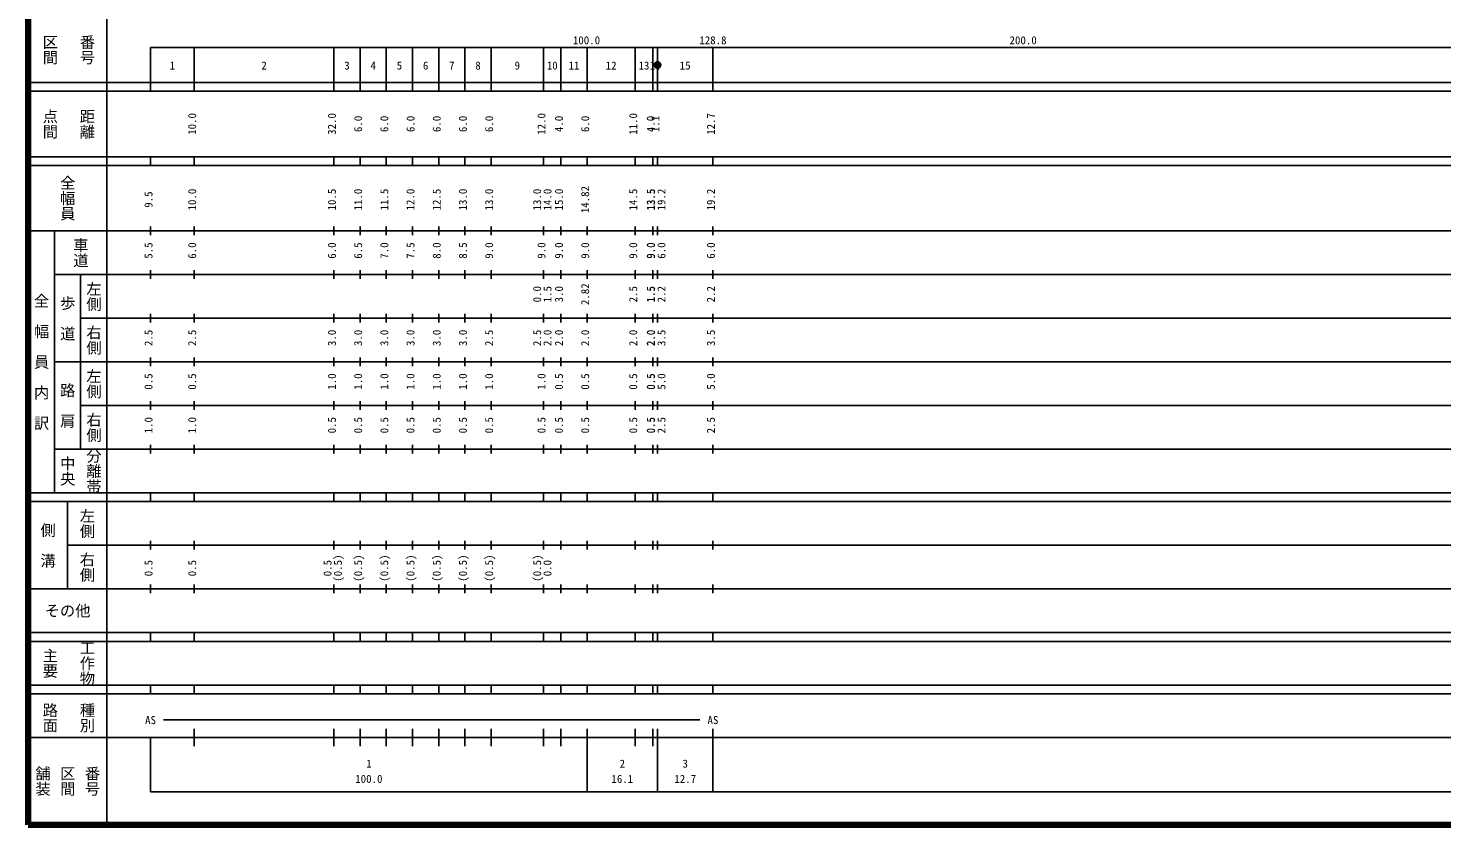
# Model space of a CAD drawing. Units: millimetres on the paper, enlarged 1000 times. Extents: x 40000 to 680000, y 20000 to 380000.
# Drawn here: x 40000 to 363711, y 20000 to 202409 of the extents above; entities that cross this region are included whole.
import ezdxf
from ezdxf.enums import TextEntityAlignment as Align

# ---------------------------------------------------------------- set-up
doc = ezdxf.new("R2010")
doc.units = ezdxf.units.MM
doc.header["$LTSCALE"] = 1000
doc.layers.add('M-TTL', color=2, linetype='Continuous', lineweight=140)
doc.layers.add('M-TTL-BAND', color=7, linetype='Continuous', lineweight=25)
doc.styles.add('@ＭＳ ゴシック', font='')
doc.styles.add('ＭＳ ゴシック', font='')
doc.styles.get('@ＭＳ ゴシック').set_extended_font_data('@MS Gothic')
doc.styles.get('ＭＳ ゴシック').set_extended_font_data('MS Gothic')

msp = doc.modelspace()

# ---------------------------------------------------------------- linework, layer by layer
at = {"layer": 'M-TTL'}
for p, q in [((40000, 380000), (40000, 20000)), ((40000, 20000), (680000, 20000))]:
    msp.add_line(p, q, dxfattribs=at)
at = {"layer": 'M-TTL-BAND'}
for p, q in [((58000, 370000), (58000, 20000)), ((68000, 198000), (579000, 198000)), ((68000, 198000), (68000, 188000)), ((78000, 188000), (78000, 198000)), ((110000, 188000), (110000, 198000)), ((116000, 188000), (116000, 198000)), ((122000, 188000), (122000, 198000)), ((128000, 188000), (128000, 198000)), ((134000, 188000), (134000, 198000)), ((140000, 188000), (140000, 198000)), ((146000, 188000), (146000, 198000)), ((158000, 188000), (158000, 198000)), ((162000, 188000), (162000, 198000)), ((168000, 188000), (168000, 198000)), ((179000, 188000), (179000, 198000)), ((183000, 188000), (183000, 198000)), ((184100, 188000), (184100, 198000)), ((196800, 188000), (196800, 198000)), ((40000, 190000), (579000, 190000)), ((40000, 188000), (579000, 188000)), ((40000, 173000), (579000, 173000)), ((68000, 171000), (68000, 173000)), ((78000, 171000), (78000, 173000)), ((110000, 171000), (110000, 173000)), ((116000, 171000), (116000, 173000)), ((122000, 171000), (122000, 173000)), ((128000, 171000), (128000, 173000)), ((134000, 171000), (134000, 173000)), ((140000, 171000), (140000, 173000)), ((146000, 171000), (146000, 173000)), ((158000, 171000), (158000, 173000)), ((162000, 171000), (162000, 173000)), ((168000, 171000), (168000, 173000)), ((179000, 171000), (179000, 173000)), ((183000, 171000), (183000, 173000)), ((184100, 171000), (184100, 173000)), ((196800, 171000), (196800, 173000)), ((40000, 171000), (579000, 171000)), ((40000, 156000), (579000, 156000)), ((46000, 96000), (46000, 156000)), ((68000, 155000), (68000, 157000)), ((78000, 155000), (78000, 157000)), ((110000, 155000), (110000, 157000)), ((116000, 155000), (116000, 157000)), ((122000, 155000), (122000, 157000)), ((128000, 155000), (128000, 157000)), ((134000, 155000), (134000, 157000)), ((140000, 155000), (140000, 157000)), ((146000, 155000), (146000, 157000)), ((158000, 155000), (158000, 157000)), ((162000, 155000), (162000, 157000)), ((168000, 155000), (168000, 157000)), ((179000, 155000), (179000, 157000)), ((183000, 155000), (183000, 157000)), ((184100, 155000), (184100, 157000)), ((196800, 155000), (196800, 157000)), ((46000, 146000), (579000, 146000)), ((52000, 146000), (52000, 106000)), ((68000, 145000), (68000, 147000)), ((78000, 145000), (78000, 147000)), ((110000, 145000), (110000, 147000)), ((116000, 145000), (116000, 147000)), ((122000, 145000), (122000, 147000)), ((128000, 145000), (128000, 147000)), ((134000, 145000), (134000, 147000)), ((140000, 145000), (140000, 147000)), ((146000, 145000), (146000, 147000)), ((158000, 145000), (158000, 147000)), ((162000, 145000), (162000, 147000)), ((168000, 145000), (168000, 147000)), ((179000, 145000), (179000, 147000)), ((183000, 145000), (183000, 147000)), ((184100, 145000), (184100, 147000)), ((196800, 145000), (196800, 147000)), ((52000, 136000), (579000, 136000)), ((68000, 135000), (68000, 137000)), ((78000, 135000), (78000, 137000)), ((110000, 135000), (110000, 137000)), ((116000, 135000), (116000, 137000)), ((122000, 135000), (122000, 137000)), ((128000, 135000), (128000, 137000)), ((134000, 135000), (134000, 137000)), ((140000, 135000), (140000, 137000)), ((146000, 135000), (146000, 137000)), ((158000, 135000), (158000, 137000)), ((162000, 135000), (162000, 137000)), ((168000, 135000), (168000, 137000)), ((179000, 135000), (179000, 137000)), ((183000, 135000), (183000, 137000)), ((184100, 135000), (184100, 137000)), ((196800, 135000), (196800, 137000)), ((68000, 125000), (68000, 127000)), ((78000, 125000), (78000, 127000)), ((110000, 125000), (110000, 127000)), ((116000, 125000), (116000, 127000)), ((122000, 125000), (122000, 127000)), ((128000, 125000), (128000, 127000)), ((134000, 125000), (134000, 127000)), ((140000, 125000), (140000, 127000)), ((146000, 125000), (146000, 127000)), ((158000, 125000), (158000, 127000)), ((162000, 125000), (162000, 127000)), ((168000, 125000), (168000, 127000)), ((179000, 125000), (179000, 127000)), ((183000, 125000), (183000, 127000)), ((184100, 125000), (184100, 127000)), ((196800, 125000), (196800, 127000)), ((46000, 126000), (579000, 126000)), ((68000, 115000), (68000, 117000)), ((78000, 115000), (78000, 117000)), ((110000, 115000), (110000, 117000)), ((116000, 115000), (116000, 117000)), ((122000, 115000), (122000, 117000)), ((128000, 115000), (128000, 117000)), ((134000, 115000), (134000, 117000)), ((140000, 115000), (140000, 117000)), ((146000, 115000), (146000, 117000)), ((158000, 115000), (158000, 117000)), ((162000, 115000), (162000, 117000)), ((168000, 115000), (168000, 117000)), ((179000, 115000), (179000, 117000)), ((183000, 115000), (183000, 117000)), ((184100, 115000), (184100, 117000)), ((196800, 115000), (196800, 117000)), ((52000, 116000), (579000, 116000)), ((68000, 105000), (68000, 107000)), ((78000, 105000), (78000, 107000)), ((110000, 105000), (110000, 107000)), ((116000, 105000), (116000, 107000)), ((122000, 105000), (122000, 107000)), ((128000, 105000), (128000, 107000)), ((134000, 105000), (134000, 107000)), ((140000, 105000), (140000, 107000)), ((146000, 105000), (146000, 107000)), ((158000, 105000), (158000, 107000)), ((162000, 105000), (162000, 107000)), ((168000, 105000), (168000, 107000)), ((179000, 105000), (179000, 107000)), ((183000, 105000), (183000, 107000)), ((184100, 105000), (184100, 107000)), ((196800, 105000), (196800, 107000)), ((46000, 106000), (579000, 106000)), ((40000, 96000), (579000, 96000)), ((40000, 94000), (579000, 94000)), ((49000, 94000), (49000, 74000)), ((68000, 94000), (68000, 96000)), ((78000, 94000), (78000, 96000)), ((110000, 94000), (110000, 96000)), ((116000, 94000), (116000, 96000)), ((122000, 94000), (122000, 96000)), ((128000, 94000), (128000, 96000)), ((134000, 94000), (134000, 96000)), ((140000, 94000), (140000, 96000)), ((146000, 94000), (146000, 96000)), ((158000, 94000), (158000, 96000)), ((162000, 94000), (162000, 96000)), ((168000, 94000), (168000, 96000)), ((179000, 94000), (179000, 96000)), ((183000, 94000), (183000, 96000)), ((184100, 94000), (184100, 96000)), ((196800, 94000), (196800, 96000)), ((68000, 83000), (68000, 85000)), ((78000, 83000), (78000, 85000)), ((110000, 83000), (110000, 85000)), ((116000, 83000), (116000, 85000)), ((122000, 83000), (122000, 85000)), ((128000, 83000), (128000, 85000)), ((134000, 83000), (134000, 85000)), ((140000, 83000), (140000, 85000)), ((146000, 83000), (146000, 85000)), ((158000, 83000), (158000, 85000)), ((162000, 83000), (162000, 85000)), ((168000, 83000), (168000, 85000)), ((179000, 83000), (179000, 85000)), ((183000, 83000), (183000, 85000)), ((184100, 83000), (184100, 85000)), ((196800, 83000), (196800, 85000)), ((49000, 84000), (579000, 84000)), ((68000, 73000), (68000, 75000)), ((78000, 73000), (78000, 75000)), ((110000, 73000), (110000, 75000)), ((116000, 73000), (116000, 75000)), ((122000, 73000), (122000, 75000)), ((128000, 73000), (128000, 75000)), ((134000, 73000), (134000, 75000)), ((140000, 73000), (140000, 75000)), ((146000, 73000), (146000, 75000)), ((158000, 73000), (158000, 75000)), ((162000, 73000), (162000, 75000)), ((168000, 73000), (168000, 75000)), ((179000, 73000), (179000, 75000)), ((183000, 73000), (183000, 75000)), ((184100, 73000), (184100, 75000)), ((196800, 73000), (196800, 75000)), ((40000, 74000), (579000, 74000)), ((40000, 64000), (579000, 64000)), ((40000, 62000), (579000, 62000)), ((68000, 62000), (68000, 64000)), ((78000, 62000), (78000, 64000)), ((110000, 62000), (110000, 64000)), ((116000, 62000), (116000, 64000)), ((122000, 62000), (122000, 64000)), ((128000, 62000), (128000, 64000)), ((134000, 62000), (134000, 64000)), ((140000, 62000), (140000, 64000)), ((146000, 62000), (146000, 64000)), ((158000, 62000), (158000, 64000)), ((162000, 62000), (162000, 64000)), ((168000, 62000), (168000, 64000)), ((179000, 62000), (179000, 64000)), ((183000, 62000), (183000, 64000)), ((184100, 62000), (184100, 64000)), ((196800, 62000), (196800, 64000)), ((40000, 52000), (579000, 52000)), ((68000, 50000), (68000, 52000)), ((78000, 50000), (78000, 52000)), ((110000, 50000), (110000, 52000)), ((116000, 50000), (116000, 52000)), ((122000, 50000), (122000, 52000)), ((128000, 50000), (128000, 52000)), ((134000, 50000), (134000, 52000)), ((140000, 50000), (140000, 52000)), ((146000, 50000), (146000, 52000)), ((158000, 50000), (158000, 52000)), ((162000, 50000), (162000, 52000)), ((168000, 50000), (168000, 52000)), ((179000, 50000), (179000, 52000)), ((183000, 50000), (183000, 52000)), ((184100, 50000), (184100, 52000)), ((196800, 50000), (196800, 52000)), ((40000, 50000), (579000, 50000)), ((71000, 44000), (193800, 44000)), ((40000, 40000), (579000, 40000)), ((68000, 40000), (68000, 27500)), ((78000, 38000), (78000, 42000)), ((110000, 38000), (110000, 42000)), ((116000, 38000), (116000, 42000)), ((122000, 38000), (122000, 42000)), ((128000, 38000), (128000, 42000)), ((134000, 38000), (134000, 42000)), ((140000, 38000), (140000, 42000)), ((146000, 38000), (146000, 42000)), ((158000, 38000), (158000, 42000)), ((162000, 38000), (162000, 42000)), ((168000, 27500), (168000, 42000)), ((179000, 38000), (179000, 42000)), ((183000, 38000), (183000, 42000)), ((184100, 27500), (184100, 42000)), ((196800, 27500), (196800, 42000)), ((68000, 27500), (579000, 27500))]:
    msp.add_line(p, q, dxfattribs=at)
for radius in [750, 600, 450, 300, 150, 100]:
    msp.add_circle((184100, 194000), radius, dxfattribs=at)

# ---------------------------------------------------------------- texts
at = {"layer": 'M-TTL-BAND', "style": '@ＭＳ ゴシック'}
for s, p in [('番号', (53500, 197500)), ('区間', (45000, 197500)), ('点間', (45000, 180500)), ('距離', (53500, 180500)), ('全幅員', (49000, 163500)), ('車道', (52000, 151000)), ('左側', (55000, 141000)), ('全\u3000幅\u3000員\u3000内\u3000訳', (43000, 126000)), ('歩\u3000道', (49000, 136000)), ('右側', (55000, 131000)), ('左側', (55000, 121000)), ('路\u3000肩', (49000, 116000)), ('右側', (55000, 111000)), ('中央', (49000, 101000)), ('分離帯', (55000, 101000)), ('左側', (53500, 89000)), ('側\u3000溝', (44500, 84000)), ('右側', (53500, 79000)), ('工作物', (53500, 57000)), ('主要', (45000, 57000)), ('路面', (45000, 44500)), ('種別', (53500, 44500)), ('舗装', (43333, 30000)), ('区間', (49000, 30000)), ('番号', (54667, 30000))]:
    msp.add_text(s, height=2566, rotation=270, dxfattribs=at).set_placement(p, align=Align.MIDDLE_CENTER)
at = {"layer": 'M-TTL-BAND', "style": 'ＭＳ ゴシック'}
for s, p in [('100.0', (167844, 198195)), ('128.8', (196800, 198195)), ('200.0', (267844, 198195)), ('1', (73000, 192405)), ('2', (94000, 192405)), ('3', (113000, 192405)), ('4', (119000, 192405)), ('5', (125000, 192405)), ('6', (131000, 192405)), ('7', (137000, 192405)), ('8', (143000, 192405)), ('9', (152000, 192405)), ('10', (160000, 192405)), ('11', (165000, 192405)), ('12', (173500, 192405)), ('13', (181000, 192405)), ('14', (183550, 192405)), ('15', (190450, 192405)), ('AS', (68000, 42500)), ('AS', (196800, 42500)), ('1', (118000, 32523)), ('2', (176050, 32523)), ('3', (190450, 32523)), ('100.0', (118000, 29033)), ('16.1', (176050, 29033)), ('12.7', (190450, 29033))]:
    msp.add_text(s, height=1833, dxfattribs=at).set_placement(p, align=Align.BOTTOM_CENTER)
for s, p in [('10.0', (79000, 180500)), ('32.0', (111000, 180500)), ('6.0', (117000, 180500)), ('6.0', (123000, 180500)), ('6.0', (129000, 180500)), ('6.0', (135000, 180500)), ('6.0', (141000, 180500)), ('6.0', (147000, 180500)), ('12.0', (159000, 180500)), ('4.0', (163000, 180500)), ('6.0', (169000, 180500)), ('11.0', (180000, 180500)), ('4.0', (184000, 180500)), ('1.1', (185100, 180500)), ('12.7', (197800, 180500)), ('10.0', (79000, 163174)), ('10.5', (111000, 163174)), ('11.0', (117000, 163174)), ('11.5', (123000, 163174)), ('12.0', (129000, 163174)), ('12.5', (135000, 163174)), ('13.0', (141000, 163174)), ('13.0', (147000, 163174)), ('13.0', (158000, 163174)), ('14.0', (160370, 163174)), ('15.0', (163000, 163174)), ('14.82', (169000, 163174)), ('14.5', (180000, 163174)), ('13.5', (184000, 163174)), ('13.5', (184100, 163174)), ('19.2', (186470, 163174)), ('19.2', (197800, 163174)), ('9.5', (69000, 163174)), ('5.5', (69000, 151500)), ('6.0', (79000, 151500)), ('6.0', (111000, 151500)), ('6.5', (117000, 151500)), ('7.0', (123000, 151500)), ('7.5', (129000, 151500)), ('8.0', (135000, 151500)), ('8.5', (141000, 151500)), ('9.0', (147000, 151500)), ('9.0', (159000, 151500)), ('9.0', (163000, 151500)), ('9.0', (169000, 151500)), ('9.0', (180000, 151500)), ('9.0', (184000, 151500)), ('9.0', (184100, 151500)), ('6.0', (186470, 151500)), ('6.0', (197800, 151500)), ('0.0', (158000, 141500)), ('1.5', (160370, 141500)), ('3.0', (163000, 141500)), ('2.82', (169000, 141500)), ('2.5', (180000, 141500)), ('1.5', (184000, 141500)), ('1.5', (184100, 141500)), ('2.2', (186470, 141500)), ('2.2', (197800, 141500)), ('2.5', (69000, 131500)), ('2.5', (79000, 131500)), ('3.0', (111000, 131500)), ('3.0', (117000, 131500)), ('3.0', (123000, 131500)), ('3.0', (129000, 131500)), ('3.0', (135000, 131500)), ('3.0', (141000, 131500)), ('2.5', (147000, 131500)), ('2.5', (158000, 131500)), ('2.0', (160370, 131500)), ('2.0', (163000, 131500)), ('2.0', (169000, 131500)), ('2.0', (180000, 131500)), ('2.0', (184000, 131500)), ('2.0', (184100, 131500)), ('3.5', (186470, 131500)), ('3.5', (197800, 131500)), ('0.5', (69000, 121500)), ('0.5', (79000, 121500)), ('1.0', (111000, 121500)), ('1.0', (117000, 121500)), ('1.0', (123000, 121500)), ('1.0', (129000, 121500)), ('1.0', (135000, 121500)), ('1.0', (141000, 121500)), ('1.0', (147000, 121500)), ('1.0', (159000, 121500)), ('0.5', (163000, 121500)), ('0.5', (169000, 121500)), ('0.5', (180000, 121500)), ('0.5', (184000, 121500)), ('0.5', (184100, 121500)), ('5.0', (186470, 121500)), ('5.0', (197800, 121500)), ('1.0', (69000, 111500)), ('1.0', (79000, 111500)), ('0.5', (111000, 111500)), ('0.5', (117000, 111500)), ('0.5', (123000, 111500)), ('0.5', (129000, 111500)), ('0.5', (135000, 111500)), ('0.5', (141000, 111500)), ('0.5', (147000, 111500)), ('0.5', (159000, 111500)), ('0.5', (163000, 111500)), ('0.5', (169000, 111500)), ('0.5', (180000, 111500)), ('0.5', (184000, 111500)), ('0.5', (184100, 111500)), ('2.5', (186470, 111500)), ('2.5', (197800, 111500)), ('(0.5)', (112370, 78764)), ('(0.5)', (117000, 78764)), ('(0.5)', (123000, 78764)), ('(0.5)', (129000, 78764)), ('(0.5)', (135000, 78764)), ('(0.5)', (141000, 78764)), ('(0.5)', (147000, 78764)), ('(0.5)', (158000, 78764)), ('0.5', (69000, 78764)), ('0.5', (79000, 78764)), ('0.5', (110000, 78764)), ('0.0', (160370, 78764))]:
    msp.add_text(s, height=1833, rotation=90, dxfattribs=at).set_placement(p, align=Align.BOTTOM_CENTER)
msp.add_text('その他', height=2566, dxfattribs=at).set_placement((49000, 69000), align=Align.MIDDLE_CENTER)

doc.saveas('drawing.dxf')
